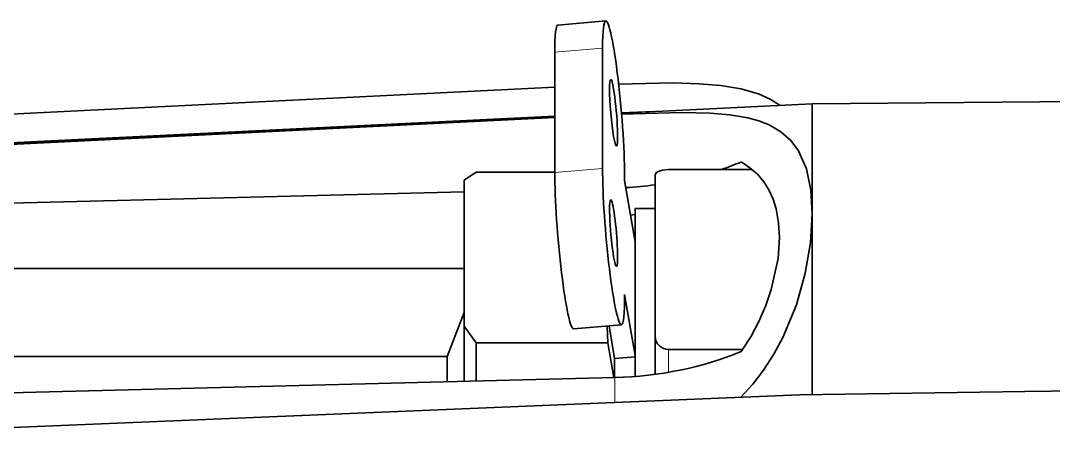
# Model space of a CAD drawing. Extents: x 377 to 822, y 181 to 641.
# Drawn here: x 392.31 to 407.73, y 421.26 to 427.34 of the extents above; entities that cross this region are included whole.
import ezdxf

# ---------------------------------------------------------------- set-up
doc = ezdxf.new("R2010")
doc.units = 0

msp = doc.modelspace()

# ---------------------------------------------------------------- linework, layer by layer
at = {"color": 7, "lineweight": 35, "ltscale": 0.017935}
for p, q in [((400.33, 427.276), (401.045, 427.337)), ((400.565, 422.74), (401.28, 422.801))]:
    msp.add_line(p, q, dxfattribs=at)
at = {"color": 7, "lineweight": 13, "ltscale": 0.017935}
for p, q in [((400.282, 426.871), (400.997, 426.932)), ((400.282, 425.075), (400.997, 425.136))]:
    msp.add_line(p, q, dxfattribs=at)
at = {"color": 7, "lineweight": 35, "ltscale": 0.044901}
for p, q in [((400.282, 425.075), (400.282, 426.871)), ((400.997, 425.136), (400.997, 426.932))]:
    msp.add_line(p, q, dxfattribs=at)
at = {"color": 7, "lineweight": 35, "ltscale": 0.248825}
msp.add_line((400.282, 426.347), (390.342, 425.856), dxfattribs=at)
at = {"color": 7, "lineweight": 35}
for p, q in [((404.129, 426.1), (437.929, 426.38)), ((407.302, 421.806), (436.429, 422.25))]:
    msp.add_line(p, q, dxfattribs=at)
at = {"color": 7, "lineweight": 35, "ltscale": 0.071294}
msp.add_line((401.28, 425.96), (404.129, 426.1), dxfattribs=at)
at = {"color": 7, "lineweight": 35, "ltscale": 0.041005}
msp.add_line((404.129, 424.46), (404.129, 426.1), dxfattribs=at)
at = {"color": 7, "lineweight": 35, "ltscale": 0.01201}
msp.add_line((401.76, 425.984), (401.28, 425.965), dxfattribs=at)
at = {"color": 7, "lineweight": 35, "ltscale": 0.398076}
msp.add_line((384.379, 425.13), (400.282, 425.911), dxfattribs=at)
at = {"color": 7, "lineweight": 35, "ltscale": 0.398077}
msp.add_line((384.379, 425.113), (400.282, 425.895), dxfattribs=at)
at = {"color": 7, "lineweight": 35, "ltscale": 0.248821}
msp.add_line((390.342, 425.427), (400.282, 425.916), dxfattribs=at)
at = {"color": 7, "lineweight": 35, "ltscale": 0.029295}
msp.add_line((400.282, 425.079), (399.111, 425.079), dxfattribs=at)
at = {"color": 7, "lineweight": 35, "ltscale": 0.024798}
msp.add_line((401.783, 424.043), (401.783, 425.035), dxfattribs=at)
at = {"color": 7, "lineweight": 35, "ltscale": 0.028195}
msp.add_line((403.111, 425.121), (401.983, 425.121), dxfattribs=at)
at = {"color": 7, "lineweight": 35, "ltscale": 0.002937}
msp.add_line((403.229, 425.121), (403.111, 425.121), dxfattribs=at)
at = {"color": 7, "lineweight": 35, "ltscale": 0.022968}
msp.add_line((398.929, 424.043), (398.929, 424.961), dxfattribs=at)
at = {"color": 7, "lineweight": 35, "ltscale": 0.023105}
for p, q in [((401.483, 424.043), (401.327, 424.954)), ((401.483, 422.346), (401.327, 423.257))]:
    msp.add_line(p, q, dxfattribs=at)
at = {"color": 7, "lineweight": 35, "ltscale": 0.356364}
msp.add_line((398.929, 424.787), (384.679, 424.426), dxfattribs=at)
at = {"color": 7, "lineweight": 35, "ltscale": 0.001796}
msp.add_line((401.415, 424.441), (401.487, 424.447), dxfattribs=at)
at = {"color": 7, "lineweight": 35, "ltscale": 0.0075}
msp.add_line((401.783, 424.538), (401.483, 424.538), dxfattribs=at)
at = {"color": 7, "lineweight": 35, "ltscale": 0.062665}
msp.add_line((401.483, 424.538), (401.483, 422.031), dxfattribs=at)
at = {"color": 7, "lineweight": 35, "ltscale": 0.067558}
msp.add_line((404.129, 424.46), (404.129, 421.757), dxfattribs=at)
at = {"color": 7, "lineweight": 35, "ltscale": 0.031569}
msp.add_line((398.929, 424.043), (398.929, 422.78), dxfattribs=at)
at = {"color": 7, "lineweight": 35, "ltscale": 0.035306}
msp.add_line((401.783, 424.043), (401.783, 422.63), dxfattribs=at)
at = {"color": 7, "lineweight": 35, "ltscale": 0.35625}
msp.add_line((384.679, 423.644), (398.929, 423.644), dxfattribs=at)
at = {"color": 7, "lineweight": 35, "ltscale": 0.017596}
msp.add_line((398.929, 422.986), (398.679, 422.328), dxfattribs=at)
at = {"color": 7, "lineweight": 35, "ltscale": 0.000322089}
msp.add_line((398.929, 422.963), (398.924, 422.975), dxfattribs=at)
at = {"color": 7, "lineweight": 35, "ltscale": 0.020541}
msp.add_line((398.929, 422.78), (398.929, 421.958), dxfattribs=at)
at = {"color": 7, "lineweight": 35, "ltscale": 0.007663}
msp.add_line((399.111, 422.533), (398.929, 422.78), dxfattribs=at)
at = {"color": 7, "lineweight": 35, "ltscale": 0.00624}
msp.add_line((401.065, 422.783), (401.076, 422.533), dxfattribs=at)
at = {"color": 7, "lineweight": 35, "ltscale": 0.01231}
msp.add_line((401.177, 422.3), (401.094, 422.785), dxfattribs=at)
at = {"color": 7, "lineweight": 35, "ltscale": 0.014188}
msp.add_line((401.783, 422.063), (401.783, 422.63), dxfattribs=at)
at = {"color": 7, "lineweight": 35, "ltscale": 0.014261}
msp.add_line((399.111, 422.533), (399.111, 421.963), dxfattribs=at)
at = {"color": 7, "lineweight": 35, "ltscale": 0.049144}
msp.add_line((399.111, 422.533), (401.076, 422.533), dxfattribs=at)
at = {"color": 7, "lineweight": 35, "ltscale": 0.013149}
msp.add_line((401.076, 422.533), (401.165, 422.015), dxfattribs=at)
at = {"color": 7, "lineweight": 35, "ltscale": 0.027596}
msp.add_line((401.983, 422.434), (403.087, 422.434), dxfattribs=at)
at = {"color": 7, "lineweight": 13, "ltscale": 0.008525}
msp.add_line((401.983, 422.093), (401.983, 422.434), dxfattribs=at)
at = {"color": 7, "lineweight": 35, "ltscale": 0.35}
msp.add_line((398.679, 422.328), (384.679, 422.328), dxfattribs=at)
at = {"color": 7, "lineweight": 35, "ltscale": 0.009413}
msp.add_line((398.679, 422.328), (398.679, 421.952), dxfattribs=at)
at = {"color": 7, "lineweight": 35, "ltscale": 0.007774}
msp.add_line((401.177, 422.299), (401.487, 422.326), dxfattribs=at)
at = {"color": 7, "lineweight": 35, "ltscale": 0.007115}
msp.add_line((401.177, 422.3), (401.177, 422.015), dxfattribs=at)
at = {"color": 7, "lineweight": 35, "ltscale": 0.412715}
msp.add_line((401.182, 422.015), (384.679, 421.598), dxfattribs=at)
at = {"color": 7, "lineweight": 13, "ltscale": 0.00934}
msp.add_line((401.182, 422.015), (401.182, 421.642), dxfattribs=at)
at = {"color": 7, "lineweight": 35, "ltscale": 0.083949}
msp.add_line((403.944, 421.755), (407.302, 421.806), dxfattribs=at)
at = {"color": 7, "lineweight": 35, "ltscale": 0.29736}
msp.add_line((391.929, 421.257), (403.813, 421.751), dxfattribs=at)
at = {"color": 7, "lineweight": 35, "ltscale": 0.003283}
msp.add_line((403.944, 421.755), (403.813, 421.751), dxfattribs=at)
at = {"color": 7, "lineweight": 35}
for points in [[(401.237, 426.394), (402.048, 426.412), (402.438, 426.401), (402.764, 426.373), (403.062, 426.324), (403.326, 426.248), (403.498, 426.171), (403.649, 426.076)], [(401.282, 425.944), (402.179, 425.969), (402.602, 425.96), (402.897, 425.936), (403.165, 425.891), (403.333, 425.846), (403.485, 425.786), (403.661, 425.684), (403.806, 425.555), (403.922, 425.399), (404.04, 425.128), (404.107, 424.812), (404.129, 424.46)], [(403.065, 425.232), (403.197, 425.146), (403.311, 425.048), (403.405, 424.937), (403.482, 424.815), (403.544, 424.679), (403.59, 424.532), (403.626, 424.326), (403.638, 424.106)], [(401.983, 425.121), (401.886, 425.111), (401.817, 425.083), (401.794, 425.064), (401.783, 425.035)], [(403.061, 421.72), (403.24, 421.916), (403.402, 422.127), (403.555, 422.364), (403.688, 422.611), (403.892, 423.102), (404.024, 423.571), (404.102, 424.027), (404.129, 424.46)], [(403.065, 422.403), (403.209, 422.623), (403.331, 422.85), (403.435, 423.088), (403.517, 423.328), (403.617, 423.793), (403.638, 424.106)]]:
    msp.add_lwpolyline(points, dxfattribs=at)
for centre, radius, start, end in [((401.734, 420.816), 5.005, 121.6156, 124.0967), ((401.982, 422.634), 0.199, 181.0605, 270.2894)]:
    msp.add_arc(centre, radius, start, end, dxfattribs=at)
for centre, major_axis, ratio, start_param, end_param in [((401.162, 425.967), (0.117, -1.37), 0.08496, 3.141676, 3.923355), ((401.162, 425.967), (0.117, -1.37), 0.08496, 0.730832, 3.141676), ((400.448, 425.906), (0.117, -1.37), 0.08496, 3.141676, 3.923355), ((401.162, 425.967), (0.043, -0.498), 0.08496, 3.141615, 6.283207), ((401.162, 425.967), (0.043, -0.498), 0.08496, 2.352559, 3.141615), ((401.162, 425.967), (0.043, -0.498), 0.08496, 0.000022, 2.352559), ((401.039, 427.67), (4, 0), 0.707107, 5.160775, 5.243562), ((400.448, 424.11), (0.117, -1.37), 0.08496, 3.923355, 6.283185), ((401.162, 424.171), (0.117, -1.37), 0.08496, 3.923355, 6.283185), ((401.039, 427.67), (4, 0), 0.707107, 4.789042, 4.899614), ((401.162, 424.171), (0.043, -0.498), 0.08496, 3.141615, 5.494152), ((401.162, 424.171), (0.043, -0.498), 0.08496, 0.000022, 3.141615), ((401.162, 424.171), (0.043, -0.498), 0.08496, 5.494152, 6.283207), ((401.162, 424.171), (0.117, -1.37), 0.08496, 0, 0.832694), ((401.039, 424.842), (4, 0), 0.707107, 4.74817, 5.243562)]:
    msp.add_ellipse(centre, major_axis=major_axis, ratio=ratio, start_param=start_param, end_param=end_param, dxfattribs=at)

doc.saveas('drawing.dxf')
